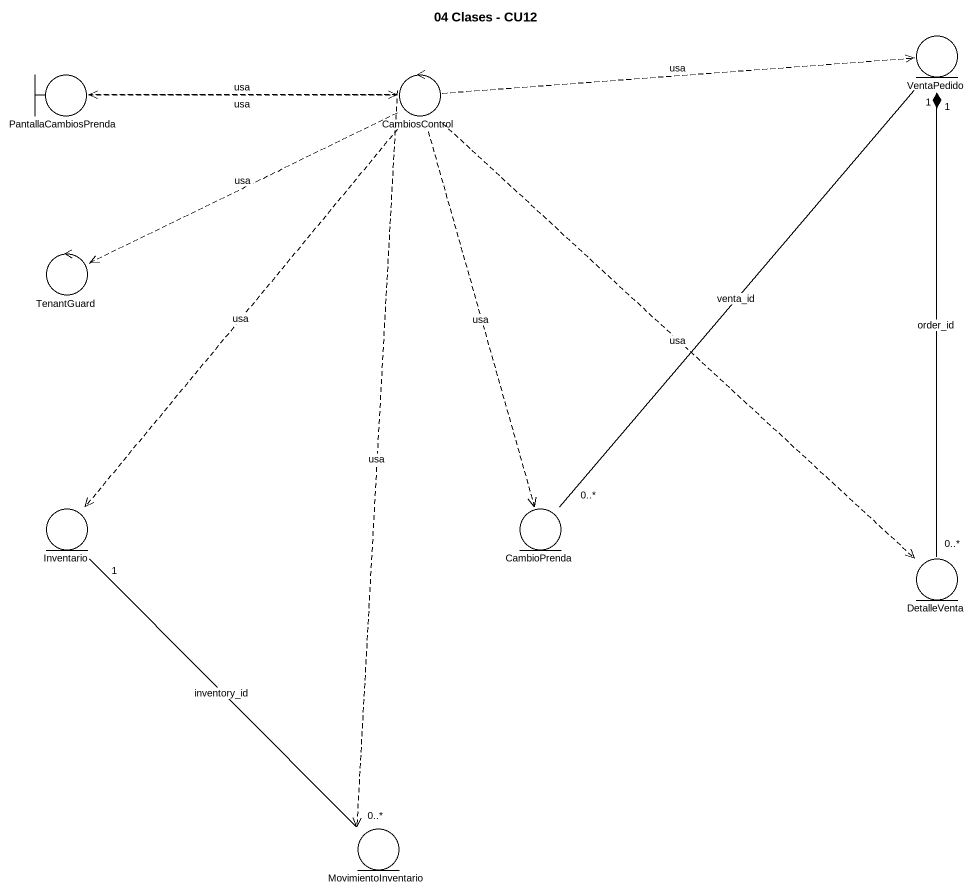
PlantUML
@startuml
title 04 Clases - CU12
boundary PantallaCambiosPrenda
control CambiosControl
entity VentaPedido
control TenantGuard
entity Inventario
entity CambioPrenda
entity DetalleVenta
entity MovimientoInventario
PantallaCambiosPrenda .right.> CambiosControl : usa
CambiosControl .left.> PantallaCambiosPrenda : usa
CambiosControl .right.> VentaPedido : usa
CambiosControl .left.> TenantGuard : usa
CambiosControl ..> Inventario : usa
CambiosControl ..> CambioPrenda : usa
CambiosControl ..> DetalleVenta : usa
CambiosControl ..> MovimientoInventario : usa
CambioPrenda "0..*" -up- "1" VentaPedido : venta_id
DetalleVenta "0..*" -up-* "1" VentaPedido : order_id
MovimientoInventario "0..*" -up- "1" Inventario : inventory_id
@enduml
